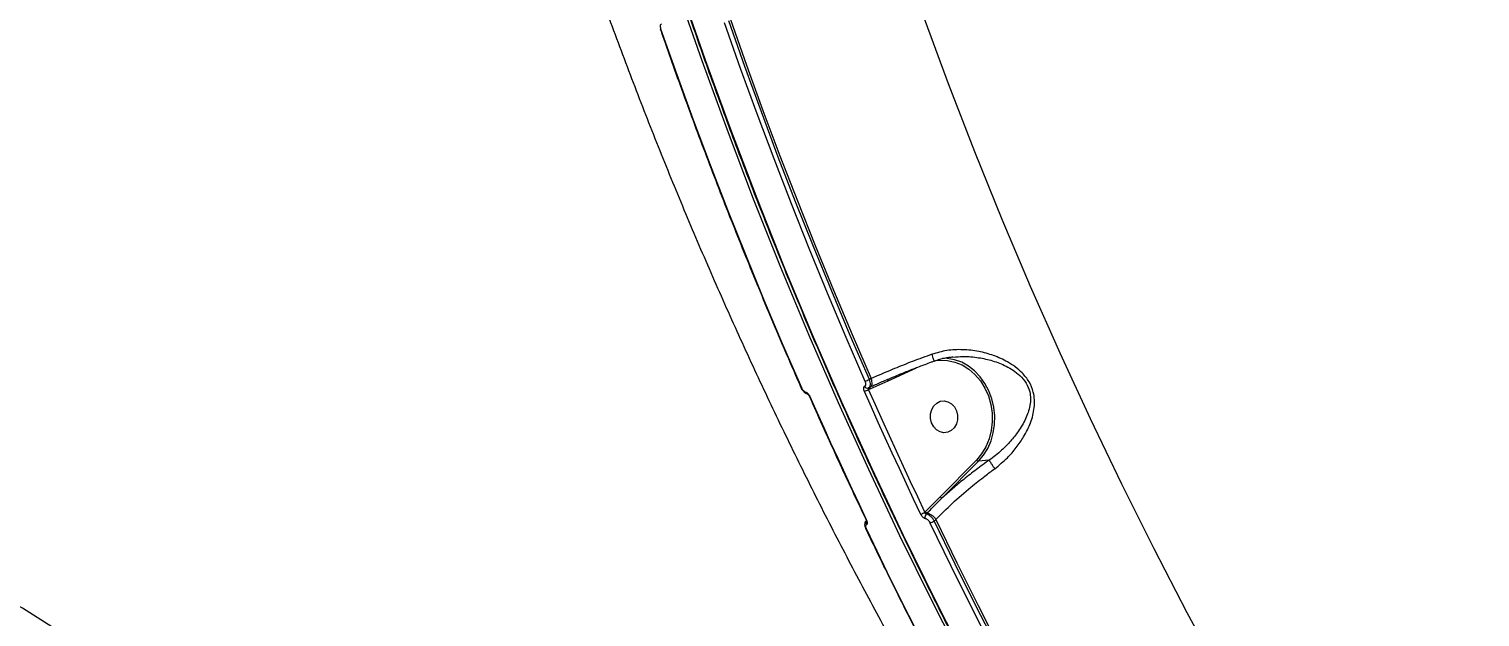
# Model space of a CAD drawing. Header units: millimetres. Extents: x -6028 to 5958, y -6064 to 4137.
# Drawn here: x 291.1 to 700.4, y 99.1 to 264.9 of the extents above; entities that cross this region are included whole.
import ezdxf

# ---------------------------------------------------------------- set-up
doc = ezdxf.new("R2010")
doc.units = ezdxf.units.MM
for name, color, linetype in [('DIKOM_ОБЪЕКТ', 7, 'Continuous'), ('DIKOM_РАЗМЕР_ЗОНА', 7, 'Continuous'), ('DIKOM_РАЗМЕР_ОБЪЕКТА', 7, 'Continuous')]:
    doc.layers.add(name, color=color, linetype=linetype)
doc.styles.add('style1', font='arial.ttf', dxfattribs={"width": 0.8})
doc.dimstyles.new('1-50', dxfattribs={"dimtxt": 300, "dimasz": 200, "dimexe": 100, "dimexo": 0, "dimgap": 100, "dimtad": 1, "dimtxsty": 'style1', "dimcen": 200, "dimclrd": 7, "dimclre": 7, "dimclrt": 7, "dimadec": 1, "dimazin": 2, "dimtfac": 1, "dimtmove": 0, "dimatfit": 2, "dimfxl": 0, "dimlwd": 25, "dimlwe": 18, "dimarcsym": 0})

# ---------------------------------------------------------------- blocks, each defined once
blk = doc.blocks.new('*D9')
at = {"layer": 'Defpoints', "color": 0, "transparency": 16777216}
for p in [(-6027.56, 1459.58), (4556.58, 1382.7), (4556.58, -5964.37)]:
    blk.add_point(p, dxfattribs=at)
at = {"layer": 'DIKOM_РАЗМЕР_ЗОНА', "color": 7, "lineweight": 18, "transparency": 16777216}
for p, q in [((-6027.56, 1459.58), (-6027.56, -6064.37)), ((4556.58, 1382.7), (4556.58, -6064.37))]:
    blk.add_line(p, q, dxfattribs=at)
at = {"layer": 'DIKOM_РАЗМЕР_ЗОНА', "color": 7, "lineweight": 25, "transparency": 16777216}
blk.add_line((-5827.56, -5964.37), (4356.58, -5964.37), dxfattribs=at)
at = {"layer": 'DIKOM_РАЗМЕР_ЗОНА', "color": 7, "transparency": 16777216}
for points in [[(-5827.56, -5931.03), (-5827.56, -5997.7), (-6027.56, -5964.37)], [(4356.58, -5931.03), (4356.58, -5997.7), (4556.58, -5964.37)]]:
    blk.add_solid(points, dxfattribs=at)
at = {"layer": 'DIKOM_РАЗМЕР_ЗОНА', "color": 7, "transparency": 16777216, "insert": (157.08, -5711.2), "char_height": 300, "attachment_point": 5, "style": 'style1'}
blk.add_mtext('10600', dxfattribs=at)
blk = doc.blocks.new('*D11')
at = {"layer": 'Defpoints', "color": 0, "transparency": 16777216}
for p in [(259.43, 2965.58), (1920.55, -3002.33), (4022.59, -3002.33)]:
    blk.add_point(p, dxfattribs=at)
at = {"layer": 'DIKOM_РАЗМЕР_ОБЪЕКТА', "color": 7, "lineweight": 18, "transparency": 16777216}
for p, q in [((259.43, 2965.58), (4122.59, 2965.58)), ((1920.55, -3002.33), (4122.59, -3002.33))]:
    blk.add_line(p, q, dxfattribs=at)
at = {"layer": 'DIKOM_РАЗМЕР_ОБЪЕКТА', "color": 7, "lineweight": 25, "transparency": 16777216}
blk.add_line((4022.59, 2765.58), (4022.59, -2802.33), dxfattribs=at)
at = {"layer": 'DIKOM_РАЗМЕР_ОБЪЕКТА', "color": 7, "transparency": 16777216}
for points in [[(3989.25, 2765.58), (4055.92, 2765.58), (4022.59, 2965.58)], [(3989.25, -2802.33), (4055.92, -2802.33), (4022.59, -3002.33)]]:
    blk.add_solid(points, dxfattribs=at)
at = {"layer": 'DIKOM_РАЗМЕР_ОБЪЕКТА', "color": 7, "transparency": 16777216, "insert": (3769.41, -24.42), "char_height": 300, "attachment_point": 5, "rotation": 90, "style": 'style1'}
blk.add_mtext('6000', dxfattribs=at)
blk = doc.blocks.new('*D12')
at = {"layer": 'Defpoints', "color": 0, "transparency": 16777216}
for p in [(3056.58, 1987.9), (-4027.97, 676.5), (3056.58, -3714.77)]:
    blk.add_point(p, dxfattribs=at)
at = {"layer": 'DIKOM_РАЗМЕР_ОБЪЕКТА', "color": 7, "lineweight": 18, "transparency": 16777216}
for p, q in [((3056.58, 1987.9), (3056.58, -3814.77)), ((-4027.97, 676.5), (-4027.97, -3814.77))]:
    blk.add_line(p, q, dxfattribs=at)
at = {"layer": 'DIKOM_РАЗМЕР_ОБЪЕКТА', "color": 7, "lineweight": 25, "transparency": 16777216}
blk.add_line((-3827.97, -3714.77), (2856.58, -3714.77), dxfattribs=at)
at = {"layer": 'DIKOM_РАЗМЕР_ОБЪЕКТА', "color": 7, "transparency": 16777216}
for points in [[(-3827.97, -3681.44), (-3827.97, -3748.11), (-4027.97, -3714.77)], [(2856.58, -3681.44), (2856.58, -3748.11), (3056.58, -3714.77)]]:
    blk.add_solid(points, dxfattribs=at)
at = {"layer": 'DIKOM_РАЗМЕР_ОБЪЕКТА', "color": 7, "transparency": 16777216, "insert": (20, -3461.6), "char_height": 300, "attachment_point": 5, "style": 'style1'}
blk.add_mtext('7100', dxfattribs=at)

msp = doc.modelspace()

# ---------------------------------------------------------------- linework, layer by layer
at = {"layer": 'DIKOM_ОБЪЕКТ', "color": 7, "linetype": 'Continuous', "lineweight": 15}
for p, q in [((533.497, 165.711), (541.461, 169.344)), ((528.42, 163.898), (527.958, 163.687)), ((528.691, 166.311), (528.172, 166.074)), ((528.366, 163.416), (533.497, 165.711)), ((527.965, 163.233), (528.366, 163.416)), ((558.377, 143.345), (548.124, 133.018)), ((561.961, 143.311), (558.923, 142.989)), ((548.67, 132.663), (558.923, 142.989)), ((548.124, 133.018), (543.925, 128.733)), ((543.925, 128.733), (543.839, 128.646)), ((544.164, 128.117), (544.423, 128.378)), ((546.485, 126.172), (546.914, 126.604))]:
    msp.add_line(p, q, dxfattribs=at)
at = {"layer": 'DIKOM_ОБЪЕКТ', "color": 7, "linetype": 'Continuous', "lineweight": 15, "flags": 128}
for points in [[(444.231, 375.903), (449.604, 355.644), (455.274, 335.485), (461.24, 315.434), (467.499, 295.495), (474.049, 275.674), (480.889, 255.979), (488.017, 236.415), (495.43, 216.987), (503.126, 197.702), (511.103, 178.565), (519.359, 159.583), (527.89, 140.761), (536.695, 122.104), (545.77, 103.619), (555.113, 85.311)], [(556.162, 85.422), (546.819, 103.73), (537.744, 122.215), (528.939, 140.872), (520.408, 159.694), (512.152, 178.676), (504.175, 197.813), (496.479, 217.098), (489.066, 236.526), (481.938, 256.09), (475.098, 275.785), (468.548, 295.606), (462.289, 315.545), (456.323, 335.596), (450.653, 355.755), (445.28, 376.014)], [(627.489, 82.376), (617.837, 100.237), (608.454, 118.286), (599.341, 136.517), (590.502, 154.925), (581.94, 173.504), (573.657, 192.248), (565.656, 211.15), (557.94, 230.206), (550.51, 249.408), (543.37, 268.751), (536.522, 288.229), (529.967, 307.835), (523.709, 327.563)], [(487.217, 266.726), (491.754, 253.875), (496.413, 241.08), (501.195, 228.344), (506.098, 215.667), (511.123, 203.051), (516.268, 190.499), (521.532, 178.011), (526.915, 165.589)], [(528.172, 166.074), (522.793, 178.486), (517.533, 190.963), (512.392, 203.506), (507.372, 216.111), (502.473, 228.777), (497.695, 241.503), (493.039, 254.287), (488.506, 267.128)], [(488.951, 267.575), (493.491, 254.708), (498.155, 241.897), (502.941, 229.144), (507.849, 216.451), (512.879, 203.82), (518.03, 191.251), (523.301, 178.748), (528.691, 166.311)], [(469.247, 264.861), (469.258, 264.848), (469.305, 264.837), (469.383, 264.838)], [(509.081, 163.701), (503.698, 176.123), (498.433, 188.611), (493.289, 201.163), (488.264, 213.779), (483.361, 226.456), (478.579, 239.193), (473.92, 251.987), (469.383, 264.838)], [(558.923, 142.989), (560.352, 144.687), (561.545, 146.622), (562.477, 148.75), (563.127, 151.027), (563.481, 153.402), (563.532, 155.824), (563.278, 158.241), (562.725, 160.599), (561.885, 162.849), (560.776, 164.942), (559.422, 166.831), (557.852, 168.475), (556.102, 169.84), (554.207, 170.896), (552.211, 171.619), (550.155, 171.994), (548.906, 172.048)], [(546.974, 171.383), (548.09, 171.503), (550.21, 171.432), (552.305, 170.978), (554.326, 170.15), (556.224, 168.971), (557.952, 167.466), (559.47, 165.674), (560.741, 163.638), (561.733, 161.405), (562.424, 159.032), (562.795, 156.574), (562.839, 154.091), (562.554, 151.643), (561.947, 149.29), (561.032, 147.088), (559.833, 145.09), (558.377, 143.345)], [(508.941, 163.733), (508.954, 163.718), (509.002, 163.702), (509.081, 163.701)], [(528.366, 163.416), (528.341, 163.497), (528.325, 163.577), (528.318, 163.653), (528.321, 163.723), (528.333, 163.784), (528.354, 163.834), (528.383, 163.873), (528.42, 163.898)], [(528.42, 163.898), (528.605, 164.025), (528.753, 164.217), (528.858, 164.47), (528.918, 164.774), (528.931, 165.122), (528.897, 165.502), (528.816, 165.902), (528.691, 166.311)], [(533.497, 165.711), (533.47, 165.802), (533.454, 165.891), (533.449, 165.974), (533.457, 166.049), (533.476, 166.111), (533.505, 166.159), (533.545, 166.19), (533.552, 166.193)], [(511.352, 161.167), (511.365, 161.151), (511.415, 161.135), (511.495, 161.134)], [(527.382, 126.519), (525.345, 130.815), (523.323, 135.12), (521.315, 139.434), (519.322, 143.757), (517.344, 148.088), (515.38, 152.428), (513.43, 156.777), (511.495, 161.134)], [(526.707, 162.745), (528.642, 158.387), (530.591, 154.039), (532.555, 149.698), (534.534, 145.367), (536.527, 141.044), (538.534, 136.73), (540.557, 132.425), (542.593, 128.129)], [(543.839, 128.646), (541.804, 132.939), (539.783, 137.24), (537.777, 141.55), (535.786, 145.87), (533.809, 150.197), (531.846, 154.534), (529.899, 158.879), (527.965, 163.233)], [(551.28, 151.672), (550.285, 151.188), (549.203, 151.057), (548.124, 151.29), (547.134, 151.867), (546.313, 152.743), (545.729, 153.845), (545.428, 155.086), (545.434, 156.364), (545.748, 157.575), (546.344, 158.623), (547.173, 159.421), (548.168, 159.905), (549.25, 160.036), (550.329, 159.803), (551.319, 159.226), (552.14, 158.35), (552.724, 157.248), (553.025, 156.007), (553.019, 154.729), (552.705, 153.518), (552.109, 152.47), (551.28, 151.672)], [(527.237, 126.554), (527.251, 126.538), (527.301, 126.52), (527.382, 126.519)], [(577.891, 28.534), (571.186, 40.153), (564.591, 51.856), (558.109, 63.643), (551.74, 75.51), (545.485, 87.458), (539.344, 99.485), (533.319, 111.588), (527.41, 123.766)], [(545.244, 125.654), (551.153, 113.476), (557.178, 101.372), (563.319, 89.346), (569.574, 77.398), (575.943, 65.53), (582.425, 53.744), (589.02, 42.041), (595.725, 30.422)], [(596.925, 31.019), (590.225, 42.628), (583.636, 54.322), (577.159, 66.098), (570.795, 77.957), (564.545, 89.895), (558.409, 101.911), (552.389, 114.004), (546.485, 126.172)], [(546.914, 126.604), (552.828, 114.411), (558.86, 102.293), (565.007, 90.252), (571.27, 78.29), (577.647, 66.409), (584.137, 54.609), (590.74, 42.892), (597.454, 31.261)]]:
    msp.add_lwpolyline(points, dxfattribs=at)
at = {"layer": 'DIKOM_ОБЪЕКТ', "color": 7, "linetype": 'Continuous', "lineweight": 15}
for centre, radius, start, end in [((527.643, 164.551), 0.919, 204.76455, 290.03959), ((526.062, 169.666), 4.165, 281.82657, 300.43586), ((511.041, 162.639), 0.787, 196.42191, 258.15357), ((525.866, 166.78), 4.122, 281.77377, 300.62564), ((559.035, 143.757), 0.776, 212.10353, 261.71537), ((548.781, 133.431), 0.776, 212.10164, 261.71727), ((541.786, 131.835), 3.793, 282.29212, 302.77322), ((545.046, 127.301), 1.202, 137.21791, 200.00033), ((544.648, 129.22), 0.871, 213.98853, 255.07381), ((543.302, 124.169), 4.356, 33.98684, 75.08139), ((528.305, 125.681), 1.059, 155.18426, 210.64322), ((527.366, 123.892), 0.134, 223.40056, 289.16934), ((544.429, 129.348), 3.783, 282.43276, 302.91496)]:
    msp.add_arc(centre, radius, start, end, dxfattribs=at)
for points, knots in [([(739.373, -179.061), (737.211, -176.67), (730.942, -169.736), (720.705, -158.089), (708.726, -144.049), (696.938, -129.789), (685.341, -115.316), (673.94, -100.633), (662.736, -85.744), (651.733, -70.653), (640.933, -55.364), (630.34, -39.881), (619.956, -24.208), (609.785, -8.348), (599.827, 7.693), (590.087, 23.912), (580.567, 40.304), (571.269, 56.865), (562.195, 73.591), (553.349, 90.478), (544.731, 107.521), (536.346, 124.715), (528.194, 142.056), (520.278, 159.541), (512.6, 177.163), (505.162, 194.918), (497.966, 212.802), (491.013, 230.811), (484.306, 248.938), (477.847, 267.181), (471.636, 285.533), (465.677, 303.991), (459.968, 322.548), (454.518, 341.203), (449.56, 359.026), (446.524, 370.664), (445.125, 376.023)], [0, 0, 0, 0, 0.0157717, 0.0457291, 0.0756867, 0.1056445, 0.1356023, 0.1655601, 0.1955179, 0.2254759, 0.2554338, 0.2853918, 0.3153499, 0.3453079, 0.3752661, 0.4052242, 0.4351824, 0.4651406, 0.4950988, 0.5250572, 0.5550155, 0.5849738, 0.6149321, 0.6448905, 0.6748489, 0.7048073, 0.7347656, 0.764724, 0.7946825, 0.8246409, 0.8545994, 0.8845579, 0.9145164, 0.9444749, 0.9744334, 1, 1, 1, 1]), ([(640.034, -67.806), (637.781, -64.923), (631.662, -57.095), (621.925, -44.095), (610.802, -28.83), (599.915, -13.357), (589.253, 2.309), (578.823, 18.166), (568.628, 34.208), (558.669, 50.432), (548.951, 66.833), (539.475, 83.405), (530.244, 100.145), (521.262, 117.048), (512.529, 134.109), (504.049, 151.322), (495.825, 168.684), (487.857, 186.19), (480.149, 203.834), (472.703, 221.612), (465.52, 239.518), (458.602, 257.548), (451.952, 275.697), (445.569, 293.958), (439.466, 312.332), (435.012, 326.351), (432.625, 334.255), (432.106, 335.974)], [0, 0, 0, 0, 0.02430793, 0.06601945, 0.10775568, 0.14951579, 0.19129871, 0.23310356, 0.27492933, 0.31677495, 0.35863954, 0.40052218, 0.4424222, 0.48433826, 0.52626979, 0.56821588, 0.61017572, 0.65214853, 0.69413358, 0.73613012, 0.77813746, 0.82015484, 0.86218169, 0.90421743, 0.94626136, 0.98831296, 1, 1, 1, 1]), ([(469.383, 264.838), (469.332, 265.013), (469.228, 265.362), (469.209, 265.828), (469.291, 266.19), (469.429, 266.292), (469.496, 266.343)], [0, 0, 0, 0, 0.2565599, 0.513651, 0.7611694, 1, 1, 1, 1]), ([(508.941, 163.733), (507.592, 166.824), (503.679, 175.785), (497.386, 190.719), (490.143, 208.575), (483.146, 226.559), (476.513, 244.345), (471.937, 257.139), (469.586, 263.886), (469.247, 264.861)], [0, 0, 0, 0, 0.0934432, 0.2709419, 0.4484434, 0.6259436, 0.8034445, 0.9716048, 1, 1, 1, 1]), ([(545.839, 173.182), (543.999, 172.507), (540.386, 171.182), (535.189, 169.114), (531.339, 167.491), (529.248, 166.559), (528.691, 166.311)], [0, 0, 0, 0, 0.3028941, 0.5944593, 0.8920276, 1, 1, 1, 1]), ([(563.53, 140.912), (564.76, 141.908), (567, 143.724), (569.659, 146.812), (571.912, 150.101), (573.761, 153.825), (574.689, 157.363), (574.797, 160.298), (574.442, 162.779), (573.337, 165.456), (571.463, 167.823), (569.348, 169.636), (566.68, 171.354), (563.244, 172.901), (558.988, 174.059), (554.543, 174.559), (550.056, 174.39), (547.22, 173.577), (545.839, 173.182)], [0, 0, 0, 0, 0.0785506, 0.1430604, 0.207604, 0.2872158, 0.3665501, 0.405754, 0.4448507, 0.4974439, 0.5496904, 0.5922702, 0.6349373, 0.7072956, 0.7797296, 0.8544846, 0.9291409, 1, 1, 1, 1]), ([(546.405, 171.251), (546.413, 171.251), (546.437, 171.25), (546.371, 171.535), (546.219, 172.054), (546.036, 172.612), (545.903, 173.001), (545.854, 173.139), (545.839, 173.182)], [0, 0, 0, 0, 0.12357474, 0.37153571, 0.61936615, 0.86724885, 0.95901678, 1, 1, 1, 1]), ([(551.696, 172.352), (551.319, 172.318), (550.056, 172.206), (548.279, 171.82), (546.941, 171.337), (546.438, 171.156)], [0, 0, 0, 0, 0.2101315, 0.7031233, 1, 1, 1, 1]), ([(551.699, 172.326), (552.679, 172.426), (555.121, 172.676), (558.906, 172.303), (562.973, 171.411), (566.23, 170.152), (568.782, 168.697), (570.759, 167.172), (572.509, 165.118), (573.458, 162.774), (573.676, 160.638), (573.555, 159.369), (573.209, 157.43), (572.306, 154.875), (570.362, 151.587), (568.045, 148.642), (565.366, 145.897), (563.195, 144.159), (561.964, 143.311), (561.964, 143.31)], [0, 0, 0, 0, 0.0576637, 0.1436884, 0.2239322, 0.3059374, 0.3514095, 0.3978824, 0.4520185, 0.5057631, 0.5450685, 0.5861307, 0.5882336, 0.6746111, 0.7645747, 0.8371679, 0.9110043, 0.9999543, 1, 1, 1, 1]), ([(570.733, -157.922), (567.395, -153.507), (560.713, -144.673), (550.057, -131.283), (538.973, -117.837), (527.283, -104.173), (514.999, -90.323), (502.127, -76.317), (488.872, -62.382), (474.875, -48.159), (460.131, -33.696), (444.654, -19.052), (428.742, -4.531), (412.434, 9.811), (395.775, 23.915), (379.153, 37.455), (362.625, 50.398), (346.245, 62.724), (329.724, 74.651), (313.116, 86.116), (296.478, 97.067), (280.188, 107.253), (264.297, 116.659), (248.84, 125.286), (233.552, 133.282), (218.495, 140.591), (203.729, 147.17), (190.508, 152.496), (178.76, 156.752), (168.353, 160.129), (158.283, 162.987), (148.587, 165.313), (139.307, 167.098), (130.447, 168.334), (121.971, 169.065), (116.698, 169.087), (114.061, 169.098)], [0, 0, 0, 0, 0.0277654, 0.0555638, 0.0833624, 0.1111276, 0.1400314, 0.1689729, 0.1979142, 0.2268179, 0.2582447, 0.2896958, 0.3211226, 0.3534672, 0.3858385, 0.4181832, 0.4495059, 0.480853, 0.5121758, 0.5444125, 0.5766758, 0.6089124, 0.6401609, 0.6714335, 0.702682, 0.7348411, 0.7670266, 0.7991857, 0.8241462, 0.8491071, 0.8742669, 0.899427, 0.9244696, 0.949512, 0.974756, 1, 1, 1, 1]), ([(543.8, 170.235), (543.266, 170.035), (541.603, 169.412), (538.866, 168.335), (535.608, 167.015), (532.466, 165.686), (530.204, 164.702), (529.047, 164.171), (528.841, 164.076)], [0, 0, 0, 0, 0.1000869, 0.3119688, 0.5252052, 0.73929, 0.9535442, 1, 1, 1, 1]), ([(546.419, 171.209), (546.131, 171.106), (545.25, 170.788), (544.383, 170.458), (543.8, 170.235)], [0, 0, 0, 0, 0.3267365, 1, 1, 1, 1]), ([(510.871, 161.89), (510.824, 161.894), (510.595, 161.909), (510.19, 162.14), (509.662, 162.575), (509.21, 163.156), (509.031, 163.579), (508.964, 163.737)], [0, 0, 0, 0, 0.0536586, 0.2629025, 0.5284764, 0.8238455, 1, 1, 1, 1]), ([(526.809, 164.166), (526.796, 164.159), (526.704, 164.114), (526.572, 163.962), (526.496, 163.629), (526.532, 163.205), (526.649, 162.898), (526.707, 162.745)], [0, 0, 0, 0, 0.038442, 0.2780717, 0.5182834, 0.7591811, 1, 1, 1, 1]), ([(526.915, 165.589), (526.973, 165.435), (527.089, 165.128), (527.123, 164.704), (527.047, 164.37), (526.913, 164.217), (526.822, 164.172), (526.809, 164.166)], [0, 0, 0, 0, 0.2406652, 0.4814331, 0.7215262, 0.9611136, 1, 1, 1, 1]), ([(527.958, 163.687), (527.979, 163.698), (528.129, 163.772), (528.35, 164.026), (528.484, 164.585), (528.44, 165.297), (528.261, 165.815), (528.172, 166.074)], [0, 0, 0, 0, 0.03876622, 0.2784145, 0.51862962, 0.7594164, 1, 1, 1, 1]), ([(510.286, 162.417), (510.188, 162.45), (509.992, 162.516), (509.664, 162.796), (509.359, 163.172), (509.173, 163.497), (509.093, 163.674), (509.081, 163.701)], [0, 0, 0, 0, 0.23942432, 0.47861031, 0.71787043, 0.95768506, 1, 1, 1, 1]), ([(511.495, 161.134), (511.483, 161.161), (511.403, 161.339), (511.215, 161.663), (510.909, 162.039), (510.581, 162.318), (510.384, 162.384), (510.286, 162.417)], [0, 0, 0, 0, 0.0426048, 0.2824461, 0.521652, 0.7607642, 1, 1, 1, 1]), ([(511.348, 161.167), (511.33, 161.209), (511.277, 161.334), (511.153, 161.533), (511.007, 161.718), (510.892, 161.831), (510.816, 161.885), (510.814, 161.885), (510.814, 161.885)], [0, 0, 0, 0, 0.1157234, 0.3438852, 0.5504136, 0.7302645, 0.8789482, 1, 1, 1, 1]), ([(527.237, 126.554), (525.799, 129.592), (521.63, 138.401), (516.34, 149.943), (512.546, 158.48), (511.352, 161.167)], [0, 0, 0, 0, 0.2651046, 0.7686821, 1, 1, 1, 1]), ([(527.965, 163.233), (527.939, 163.281), (527.886, 163.376), (527.859, 163.51), (527.876, 163.618), (527.921, 163.669), (527.954, 163.685), (527.958, 163.687)], [0, 0, 0, 0, 0.24405743, 0.48569282, 0.72455196, 0.96168718, 1, 1, 1, 1]), ([(19.972, 151.039), (20.304, 151.226), (23.048, 152.765), (29.036, 154.713), (37.951, 156.825), (47.713, 157.903), (58.366, 158.079), (69.942, 157.281), (82.414, 155.497), (95.511, 152.764), (109.171, 149.114), (123.325, 144.598), (138.202, 139.143), (153.782, 132.727), (170.026, 125.349), (186.383, 117.268), (202.769, 108.566), (219.11, 99.333), (235.867, 89.316), (253.002, 78.514), (270.469, 66.947), (288.123, 54.702), (305.914, 41.803), (323.787, 28.288), (341.801, 14.106), (359.896, -0.721), (378.012, -16.157), (395.749, -31.863), (413.055, -47.777), (429.889, -63.836), (446.524, -80.302), (462.897, -97.135), (478.929, -114.282), (493.391, -130.34), (502.275, -140.668), (506.203, -145.236)], [0, 0, 0, 0, 0.0043966, 0.0363498, 0.0674011, 0.0984764, 0.1295277, 0.1614809, 0.1934603, 0.2254137, 0.2564651, 0.2875402, 0.3185916, 0.3505449, 0.382524, 0.4144773, 0.4444106, 0.4743653, 0.5042987, 0.535037, 0.5657985, 0.5965368, 0.6275882, 0.6586635, 0.6897149, 0.7216682, 0.7536477, 0.785601, 0.8166524, 0.8477277, 0.8787791, 0.9107324, 0.9427118, 0.9746651, 1, 1, 1, 1]), ([(584.136, -247.518), (582.183, -244.403), (576.881, -235.945), (567.526, -221.875), (555.889, -205.285), (543.464, -188.47), (530.327, -171.518), (516.533, -154.504), (502.12, -137.481), (487.1, -120.479), (471.51, -103.526), (455.403, -86.672), (438.856, -69.997), (421.944, -53.578), (404.717, -37.47), (387.198, -21.705), (369.422, -6.304), (351.446, 8.69), (333.355, 23.208), (315.231, 37.18), (297.133, 50.558), (279.09, 63.308), (261.133, 75.421), (243.314, 86.864), (225.718, 97.587), (208.427, 107.538), (191.498, 116.678), (174.965, 124.976), (158.85, 132.434), (143.199, 139.037), (128.082, 144.757), (113.572, 149.564), (100.368, 153.253), (88.381, 155.962), (77.515, 157.836), (67.183, 159.004), (57.431, 159.463), (48.341, 159.214), (39.938, 158.256), (32.979, 156.828), (28.98, 155.538), (27.351, 155.012)], [0, 0, 0, 0, 0.0156529, 0.0424898, 0.0694115, 0.0963763, 0.1233411, 0.1502628, 0.1770999, 0.2039369, 0.2308586, 0.2578233, 0.2847881, 0.3117098, 0.3385468, 0.3653839, 0.3923055, 0.4192703, 0.446235, 0.4731567, 0.4999938, 0.5268308, 0.5537526, 0.5807173, 0.6076819, 0.6346036, 0.6614408, 0.6882778, 0.7151994, 0.742164, 0.7691288, 0.7960505, 0.8228874, 0.8459666, 0.8691683, 0.8923973, 0.9156265, 0.9388281, 0.9615879, 0.984348, 1, 1, 1, 1]), ([(561.961, 143.311), (560.75, 142.437), (558.316, 140.68), (554.88, 137.987), (551.636, 135.307), (549.661, 133.547), (548.67, 132.663)], [0, 0, 0, 0, 0.2595456, 0.5218385, 0.7598793, 1, 1, 1, 1]), ([(561.964, 143.31), (561.963, 143.311), (561.963, 143.311), (561.961, 143.311), (561.961, 143.311)], [0, 0, 0, 0, 0.5899244, 1, 1, 1, 1]), ([(561.964, 143.31), (562.014, 143.209), (562.114, 143.007), (562.452, 142.464), (562.883, 141.818), (563.236, 141.316), (563.451, 141.02), (563.502, 140.949), (563.53, 140.912)], [0, 0, 0, 0, 0.2316548, 0.463281, 0.6948725, 0.9264933, 0.9610467, 1, 1, 1, 1]), ([(546.914, 126.604), (548.425, 128.114), (551.49, 131.176), (556.247, 135.294), (560.319, 138.545), (562.599, 140.226), (563.53, 140.912)], [0, 0, 0, 0, 0.3072604, 0.6233197, 0.8463553, 1, 1, 1, 1]), ([(544.423, 128.378), (544.635, 128.592), (545.694, 129.659), (547.1, 131.098), (548.315, 132.309), (548.67, 132.663)], [0, 0, 0, 0, 0.1504265, 0.7521385, 1, 1, 1, 1]), ([(542.593, 128.129), (542.61, 128.095), (542.701, 127.909), (542.91, 127.585), (543.242, 127.227), (543.596, 126.969), (543.81, 126.916), (543.917, 126.89)], [0, 0, 0, 0, 0.0557733, 0.2968096, 0.5327055, 0.7662433, 1, 1, 1, 1]), ([(544.164, 128.117), (544.129, 128.128), (544.059, 128.149), (543.964, 128.26), (543.889, 128.414), (543.852, 128.552), (543.841, 128.631), (543.839, 128.646)], [0, 0, 0, 0, 0.21817441, 0.44380552, 0.68362934, 0.9397541, 1, 1, 1, 1]), ([(543.917, 126.89), (544.024, 126.863), (544.238, 126.811), (544.593, 126.553), (544.926, 126.196), (545.136, 125.872), (545.227, 125.688), (545.244, 125.654)], [0, 0, 0, 0, 0.2340361, 0.4679924, 0.7039437, 0.9448257, 1, 1, 1, 1]), ([(546.485, 126.172), (546.453, 126.226), (546.283, 126.515), (545.902, 127.022), (545.315, 127.584), (544.701, 127.989), (544.343, 128.075), (544.164, 128.117)], [0, 0, 0, 0, 0.05475935, 0.29441605, 0.53016938, 0.7647263, 1, 1, 1, 1]), ([(527.274, 123.802), (527.254, 123.841), (527.095, 124.147), (526.932, 124.717), (526.913, 125.4), (527.066, 125.932), (527.282, 126.146), (527.359, 126.223)], [0, 0, 0, 0, 0.045833, 0.3659269, 0.6491443, 0.8739708, 1, 1, 1, 1]), ([(527.41, 123.766), (527.344, 123.921), (527.213, 124.23), (527.149, 124.649), (527.196, 124.968), (527.308, 125.101), (527.386, 125.137), (527.394, 125.141)], [0, 0, 0, 0, 0.2457393, 0.4917397, 0.7344056, 0.9716644, 1, 1, 1, 1]), ([(527.381, 126.089), (527.381, 126.087), (527.379, 126.075), (527.381, 126.12), (527.361, 126.224), (527.317, 126.377), (527.261, 126.498), (527.234, 126.555)], [0, 0, 0, 0, 0.0304467, 0.2581471, 0.4798893, 0.7564792, 1, 1, 1, 1]), ([(577.746, 28.576), (576.076, 31.452), (571.232, 39.79), (563.383, 53.722), (554.277, 70.421), (545.401, 87.283), (536.905, 104.004), (530.912, 116.211), (527.782, 122.731), (527.268, 123.802)], [0, 0, 0, 0, 0.09301179, 0.26968894, 0.44636768, 0.62304698, 0.79972564, 0.96710718, 1, 1, 1, 1]), ([(527.394, 125.141), (527.402, 125.145), (527.48, 125.181), (527.592, 125.314), (527.64, 125.633), (527.577, 126.054), (527.447, 126.364), (527.382, 126.519)], [0, 0, 0, 0, 0.0277991, 0.2650468, 0.5077776, 0.7539747, 1, 1, 1, 1])]:
    msp.add_open_spline(points, degree=3, knots=knots, dxfattribs=at)

# ---------------------------------------------------------------- dimensions: what is measured, and where the dimension line sits
at = {"layer": 'DIKOM_РАЗМЕР_ЗОНА'}
dim = msp.add_linear_dim(base=(4556.575, -5964.368), p1=(-6027.562, 1459.576), p2=(4556.575, 1382.704), text='10600', dimstyle='1-50', dxfattribs=at)
dim.commit()
dim.dimension.update_dxf_attribs({"geometry": '*D9', "text_midpoint": (157.08, -5964.368), "dimtype": 160})
at = {"layer": 'DIKOM_РАЗМЕР_ОБЪЕКТА'}
dim = msp.add_linear_dim(base=(4022.586, -3002.33), p1=(259.433, 2965.575), p2=(1920.546, -3002.33), angle=90, text='6000', dimstyle='1-50', dxfattribs=at)
dim.commit()
dim.dimension.update_dxf_attribs({"geometry": '*D11', "text_midpoint": (4022.586, -24.423), "dimtype": 160})
dim = msp.add_linear_dim(base=(3056.575, -3714.774), p1=(-4027.972, 676.501), p2=(3056.575, 1987.897), text='7100', dimstyle='1-50', dxfattribs=at)
dim.commit()
dim.dimension.update_dxf_attribs({"geometry": '*D12', "text_midpoint": (20, -3714.774), "dimtype": 160})

doc.saveas('drawing.dxf')
